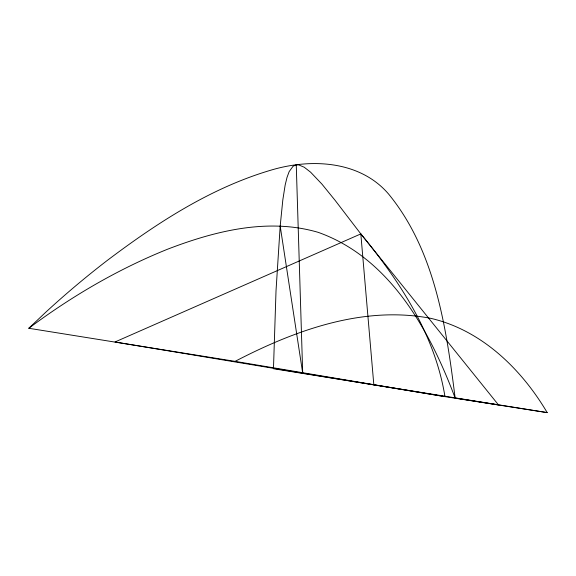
<?xml version="1.0" encoding="UTF-8"?>
<svg xmlns="http://www.w3.org/2000/svg" width="576" height="576" viewBox="0 0 576 576"><rect width="100%" height="100%" fill="white"/><g stroke="black" fill="none" stroke-linecap="round" stroke-linejoin="round"><path stroke-width="0.86" d="M280.188 226.037L276.019 290.758L273.47 368.734L547.2 412.61C521.402 368.921 481.5 330.091 430.812 318.348C363.01 305.309 294.552 330.458 235.087 361.354L28.8 328.27L46.267 311.746A927.374 912.766 23.3 0 1 107.258 260.446C156.881 223.042 210.139 188.258 270.194 170.381C310.169 158.17 359.928 160.279 388.786 194.278C435.154 251.064 446.27 327.506 455.148 398.052L498.492 404.921L360.821 233.914L335.03 200.246L321.898 184.075L310.63 172.21L304.207 167.213L298.678 164.902L296.258 164.858L293.083 166.234L289.159 171.612L287.014 177.422L285.163 185.033L282.83 199.843L280.188 226.037L302.702 373.162L444.974 396.626L547.2 412.61M28.8 328.27C71.539 296.374 117.979 269.179 167.501 249.242C214.913 230.99 268.099 217.591 318.29 232.38C390.01 257.933 429.89 330.66 455.148 398.052M235.087 361.354L444.974 396.626C434.923 334.771 399.938 281.383 360.821 233.914L114.998 341.978L302.702 373.162L296.258 164.858M360.821 233.914L373.838 384.898"/></g></svg>
